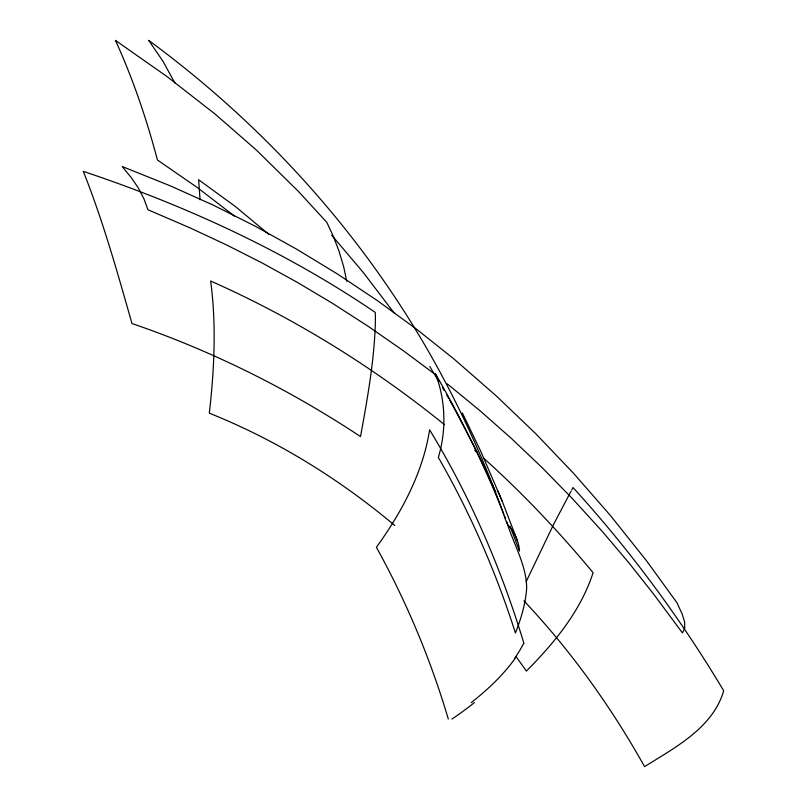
<?xml version="1.0" encoding="UTF-8"?>
<svg xmlns="http://www.w3.org/2000/svg" width="807" height="807" viewBox="0 0 807 807"><rect width="100%" height="100%" fill="white"/><g stroke="black" fill="none" stroke-linecap="round" stroke-linejoin="round"><path stroke-width="1.21" d="M526.174 581.625L553.844 523.884L571.053 491.201M571.739 489.94L573.02 487.539C629.914 550.011 680.392 618.243 723.708 690.772C712.914 727.833 675.056 747.534 644.551 766.65C611.181 706.851 570.902 650.775 523.975 600.862M515.037 658.502C502.922 675.469 487.499 689.793 471.197 702.655M435.467 374.65L403.359 350.732L368.254 326.371L332.262 303.19L297.692 282.571L262.477 263.153L226.596 244.945L189.988 227.856L147.974 209.759L143.908 198.754L138.411 188.112L131.44 177.802L122.17 166.494L170.368 185.882L213.209 205.109L255.395 226.283L296.794 249.262L337.407 273.977L377.373 300.608L416.866 329.427L453.857 358.903L496.305 395.934L535.666 433.621L573.737 473.497L610.546 515.663L646.225 560.391L676.912 602.668L682.076 613.794L684.598 621.864L684.699 628.219L682.47 632.95L653.72 594.224L629.097 563.074L602.042 531.167L572.577 498.797L542.465 467.989L511.638 438.675L479.963 410.682L447.27 383.86M234.867 216.417L197.533 187.708L157.446 160.008C146.632 119.113 132.984 78.904 115.441 40.38L167.009 76.564L215.136 114.09L256.535 150.213L298.136 191.118L326.825 222.369L333.462 236.622L339.182 251.592L343.802 267.248L346.707 281.3M444.486 424.664C373.207 366.943 294.535 318.22 210.657 281.018C216.498 324.858 214.319 369.374 209.326 413.174C276.71 440.138 339.182 478.874 394.744 525.448M474.617 450.135L477.24 452.445M268.852 234.403L235.331 206.481L198.633 179.739L200.045 199.773M483.332 457.892C522.754 493.319 559.281 531.904 593.095 572.698C580.677 611.03 554.359 642.917 526.376 671.091L516.046 656.565M331.717 235.21L363.382 272.615L394.038 312.904M429.778 366.529L438.887 381.56M442.579 387.824L444.143 390.527M446.745 395.037L448.813 398.668M449.842 400.484L454.442 408.705M454.946 409.623L476.544 450.911L494.398 488.931M174.837 82.919L163.064 61.413L148.649 40.35C262.083 123.784 359.024 230.015 429.031 352.366C448.329 386.079 465.578 420.941 480.952 456.611C488.881 475 496.265 493.632 503.074 512.465C505.051 518.003 506.282 523.864 510.599 528.05C515.693 534.668 518.911 542.738 519.516 551.08L510.044 526.255M462.3 412.881L480.76 451.295L502.287 501.409L517.569 541.204M494.842 489.93L495.72 491.917M497.858 491.06L502.287 501.409M503.739 514.109C484.735 465.629 461.402 418.934 435.477 373.802C445.686 400.363 446.533 430.202 438.342 457.418C470.249 512.949 495.962 571.992 515.431 632.991C521.12 618.606 525.609 603.535 526.678 588.031C526.436 564.587 513.161 543.525 506.614 521.493M505.475 518.528L504.314 515.582M523.975 643.562C501.429 568.844 470.188 496.557 429.617 429.828C422.848 472.922 401.704 512.294 376.395 547.267C406.486 601.709 430.656 659.44 448.319 719.087M523.501 643.593A1445.287 295.957 -4.6 0 1 514.432 658.532M474.405 702.594A1317.801 268.499 -4.7 0 1 451.93 719.057M375.426 319.471C374.65 358.903 367.558 397.891 360.517 436.587C289.471 389.559 212.655 351.085 131.985 323.536C117.388 272.332 103.034 220.876 83.292 171.356C186.044 205.735 285.527 251.391 375.285 312.41L375.426 319.471"/></g></svg>
